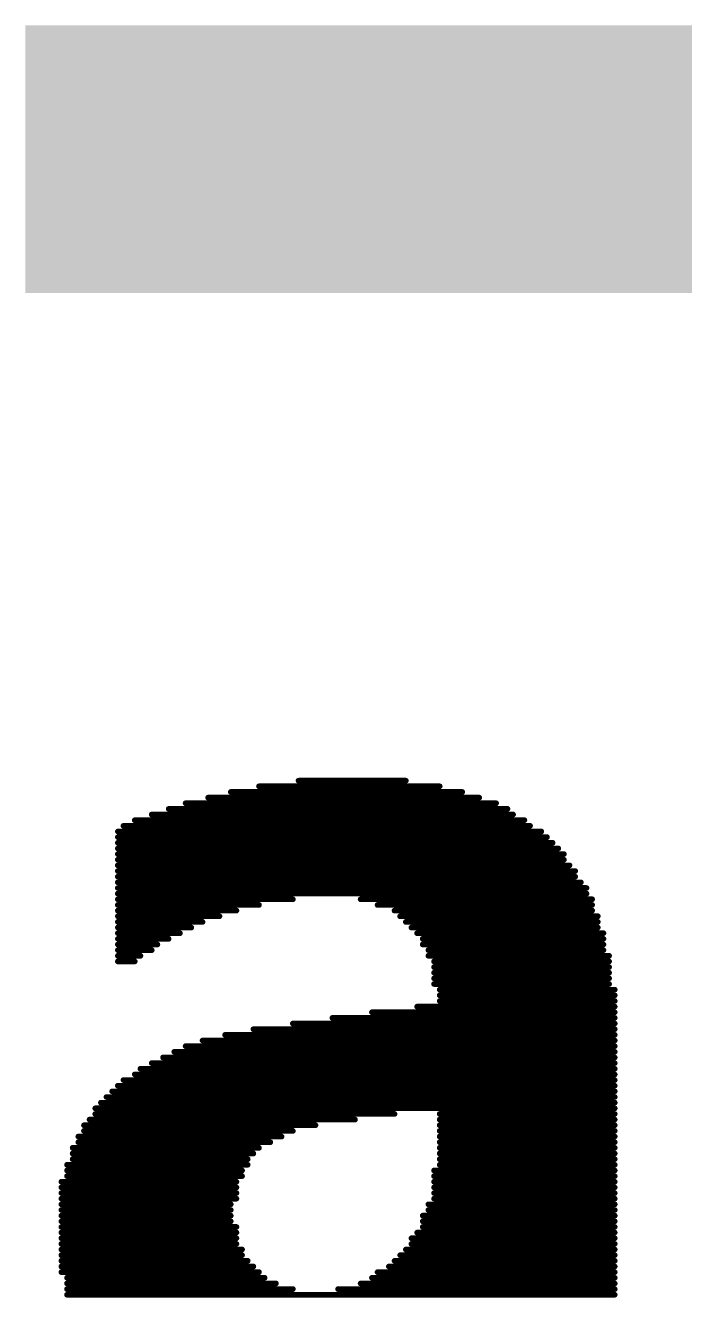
# Model space of a CAD drawing. Header units: inches. Extents: x -103 to 137, y -40 to 49.
# Drawn here: x -23.04 to -20.08, y -15.04 to -9.32 of the extents above; entities that cross this region are included whole.
import ezdxf

# ---------------------------------------------------------------- set-up
doc = ezdxf.new("R2010")
doc.units = ezdxf.units.IN
doc.header["$MEASUREMENT"] = 0
for name, color, linetype in [('TopOverlay', 2, 'Continuous'), ('TopPaste', 8, 'Continuous'), ('TopSolder', 216, 'Continuous')]:
    doc.layers.add(name, color=color, linetype=linetype)

# ---------------------------------------------------------------- blocks, each defined once
blk = doc.blocks.new('HP5210_4')
at = {"layer": 'TopPaste'}
blk.add_solid([(-0.10236, -0.01969), (0.10236, -0.01969), (-0.10236, 0.01969), (0.10236, 0.01969)], dxfattribs=at)
at = {"layer": 'TopSolder'}
blk.add_solid([(-0.10636, -0.02369), (0.10636, -0.02369), (-0.10636, 0.02369), (0.10636, 0.02369)], dxfattribs=at)

msp = doc.modelspace()

# ---------------------------------------------------------------- linework, layer by layer
at = {"layer": 'TopOverlay', "const_width": 0.0254}
for points in [[(-21.994, -12.7454), (-21.1812, -12.7454)], [(-21.8162, -12.72), (-21.3336, -12.72)], [(-22.3242, -12.8216), (-20.9272, -12.8216)], [(-22.2226, -12.7962), (-21.0034, -12.7962)], [(-22.121, -12.7708), (-21.0796, -12.7708)], [(-22.4766, -12.8724), (-20.851, -12.8724)], [(-22.4004, -12.847), (-20.8764, -12.847)], [(-22.6036, -12.9232), (-20.7748, -12.9232)], [(-22.5528, -12.8978), (-20.8002, -12.8978)], [(-22.629, -12.9486), (-20.724, -12.9486)], [(-22.629, -12.974), (-20.6986, -12.974)], [(-22.629, -12.9994), (-20.6732, -12.9994)], [(-22.629, -13.0248), (-20.6478, -13.0248)], [(-22.629, -13.0502), (-20.6224, -13.0502)], [(-22.629, -13.0756), (-20.6224, -13.0756)], [(-22.629, -13.101), (-20.597, -13.101)], [(-22.629, -13.1264), (-20.5716, -13.1264)], [(-22.629, -13.1518), (-20.5716, -13.1518)], [(-22.629, -13.1772), (-20.5462, -13.1772)], [(-22.629, -13.2026), (-20.5208, -13.2026)], [(-22.629, -13.228), (-20.5208, -13.228)], [(-22.629, -13.2534), (-21.8416, -13.2534)], [(-22.629, -13.2788), (-21.994, -13.2788)], [(-21.5368, -13.2534), (-20.4954, -13.2534)], [(-21.4606, -13.2788), (-20.4954, -13.2788)], [(-22.629, -13.3042), (-22.0956, -13.3042)], [(-22.629, -13.3296), (-22.1718, -13.3296)], [(-21.3844, -13.3042), (-20.4954, -13.3042)], [(-21.359, -13.3296), (-20.47, -13.3296)], [(-22.629, -13.355), (-22.248, -13.355)], [(-22.629, -13.3804), (-22.2988, -13.3804)], [(-21.3336, -13.355), (-20.47, -13.355)], [(-21.3082, -13.3804), (-20.47, -13.3804)], [(-22.629, -13.4058), (-22.3496, -13.4058)], [(-22.629, -13.4312), (-22.4004, -13.4312)], [(-21.2828, -13.4058), (-20.4446, -13.4058)], [(-21.2574, -13.4312), (-20.4446, -13.4312)], [(-22.629, -13.4566), (-22.4512, -13.4566)], [(-22.629, -13.482), (-22.4766, -13.482)], [(-22.629, -13.5074), (-22.5274, -13.5074)], [(-21.2574, -13.4566), (-20.4446, -13.4566)], [(-21.232, -13.482), (-20.4446, -13.482)], [(-21.232, -13.5074), (-20.4192, -13.5074)], [(-22.629, -13.5328), (-22.5528, -13.5328)], [(-21.2066, -13.5328), (-20.4192, -13.5328)], [(-21.2066, -13.5582), (-20.4192, -13.5582)], [(-21.2066, -13.5836), (-20.4192, -13.5836)], [(-21.2066, -13.609), (-20.4192, -13.609)], [(-21.2066, -13.6344), (-20.4192, -13.6344)], [(-21.1812, -13.6598), (-20.3938, -13.6598)], [(-21.2828, -13.736), (-20.3938, -13.736)], [(-21.1812, -13.6852), (-20.3938, -13.6852)], [(-21.1812, -13.7106), (-20.3938, -13.7106)], [(-21.6638, -13.7868), (-20.3938, -13.7868)], [(-21.486, -13.7614), (-20.3938, -13.7614)], [(-22.0194, -13.8376), (-20.3938, -13.8376)], [(-21.8416, -13.8122), (-20.3938, -13.8122)], [(-22.248, -13.8884), (-20.3938, -13.8884)], [(-22.1464, -13.863), (-20.3938, -13.863)], [(-22.4258, -13.9646), (-20.3938, -13.9646)], [(-22.375, -13.9392), (-20.3938, -13.9392)], [(-22.3242, -13.9138), (-20.3938, -13.9138)], [(-22.5274, -14.0154), (-20.3938, -14.0154)], [(-22.4766, -13.99), (-20.3938, -13.99)], [(-22.6036, -14.0662), (-20.3938, -14.0662)], [(-22.5528, -14.0408), (-20.3938, -14.0408)], [(-22.6544, -14.117), (-20.3938, -14.117)], [(-22.629, -14.0916), (-20.3938, -14.0916)], [(-22.7306, -14.1932), (-20.3938, -14.1932)], [(-22.7052, -14.1678), (-20.3938, -14.1678)], [(-22.6798, -14.1424), (-20.3938, -14.1424)], [(-22.756, -14.244), (-21.5622, -14.244)], [(-22.7306, -14.2186), (-21.3844, -14.2186)], [(-21.1812, -14.2186), (-20.3938, -14.2186)], [(-21.1812, -14.244), (-20.3938, -14.244)], [(-22.7814, -14.2694), (-21.74, -14.2694)], [(-22.7814, -14.2948), (-21.8416, -14.2948)], [(-21.1812, -14.2694), (-20.3938, -14.2694)], [(-21.1812, -14.2948), (-20.3938, -14.2948)], [(-22.8068, -14.3202), (-21.8924, -14.3202)], [(-22.8068, -14.3456), (-21.9432, -14.3456)], [(-21.1812, -14.3202), (-20.3938, -14.3202)], [(-21.1812, -14.3456), (-20.3938, -14.3456)], [(-22.8322, -14.371), (-21.994, -14.371)], [(-22.8322, -14.3964), (-22.0194, -14.3964)], [(-22.8322, -14.4218), (-22.0448, -14.4218)], [(-21.1812, -14.371), (-20.3938, -14.371)], [(-21.1812, -14.3964), (-20.3938, -14.3964)], [(-21.1812, -14.4218), (-20.3938, -14.4218)], [(-22.8576, -14.4472), (-22.0448, -14.4472)], [(-22.8576, -14.4726), (-22.0702, -14.4726)], [(-21.2066, -14.4726), (-20.3938, -14.4726)], [(-21.1812, -14.4472), (-20.3938, -14.4472)], [(-22.883, -14.5234), (-22.0956, -14.5234)], [(-22.8576, -14.498), (-22.0702, -14.498)], [(-21.2066, -14.498), (-20.3938, -14.498)], [(-21.2066, -14.5234), (-20.3938, -14.5234)], [(-22.883, -14.5488), (-22.0956, -14.5488)], [(-22.883, -14.5742), (-22.0956, -14.5742)], [(-21.2066, -14.5488), (-20.3938, -14.5488)], [(-21.2066, -14.5742), (-20.3938, -14.5742)], [(-22.883, -14.5996), (-22.0956, -14.5996)], [(-22.883, -14.625), (-22.121, -14.625)], [(-22.883, -14.6504), (-22.121, -14.6504)], [(-21.232, -14.625), (-20.3938, -14.625)], [(-21.232, -14.6504), (-20.3938, -14.6504)], [(-21.2066, -14.5996), (-20.3938, -14.5996)], [(-22.883, -14.6758), (-22.121, -14.6758)], [(-22.883, -14.7012), (-22.121, -14.7012)], [(-21.2574, -14.6758), (-20.3938, -14.6758)], [(-21.2574, -14.7012), (-20.3938, -14.7012)], [(-22.883, -14.7266), (-22.0956, -14.7266)], [(-22.883, -14.752), (-22.0956, -14.752)], [(-21.2828, -14.752), (-20.3938, -14.752)], [(-21.2574, -14.7266), (-20.3938, -14.7266)], [(-22.883, -14.7774), (-22.0956, -14.7774)], [(-22.883, -14.8028), (-22.0956, -14.8028)], [(-21.3082, -14.7774), (-20.3938, -14.7774)], [(-21.3082, -14.8028), (-20.3938, -14.8028)], [(-22.883, -14.8282), (-22.0702, -14.8282)], [(-22.883, -14.8536), (-22.0702, -14.8536)], [(-22.883, -14.879), (-22.0448, -14.879)], [(-21.3844, -14.879), (-20.3938, -14.879)], [(-21.359, -14.8536), (-20.3938, -14.8536)], [(-21.3336, -14.8282), (-20.3938, -14.8282)], [(-22.883, -14.9044), (-22.0194, -14.9044)], [(-22.883, -14.9298), (-21.994, -14.9298)], [(-21.4606, -14.9298), (-20.3938, -14.9298)], [(-21.4098, -14.9044), (-20.3938, -14.9044)], [(-22.8576, -14.9552), (-21.9686, -14.9552)], [(-22.8576, -14.9806), (-21.9178, -14.9806)], [(-21.5368, -14.9806), (-20.3938, -14.9806)], [(-21.486, -14.9552), (-20.3938, -14.9552)], [(-22.8576, -15.006), (-21.8416, -15.006)], [(-22.8576, -15.0314), (-20.3938, -15.0314)], [(-21.6384, -15.006), (-20.3938, -15.006)]]:
    msp.add_lwpolyline(points, dxfattribs=at)
at = {"layer": 'TopOverlay', "const_width": 0.0127}
for points in [[(-22.0004, -12.7454, 1), (-21.9876, -12.7454, 1)], [(-21.8225, -12.72, 1), (-21.8099, -12.72, 1)], [(-21.3399, -12.72, 1), (-21.3272, -12.72, 1)], [(-21.1876, -12.7454, 1), (-21.1748, -12.7454, 1)], [(-22.3305, -12.8216, 1), (-22.3178, -12.8216, 1)], [(-22.229, -12.7962, 1), (-22.2162, -12.7962, 1)], [(-22.1273, -12.7708, 1), (-22.1147, -12.7708, 1)], [(-21.086, -12.7708, 1), (-21.0732, -12.7708, 1)], [(-21.0098, -12.7962, 1), (-20.9971, -12.7962, 1)], [(-20.9336, -12.8216, 1), (-20.9209, -12.8216, 1)], [(-22.4829, -12.8724, 1), (-22.4702, -12.8724, 1)], [(-22.4067, -12.847, 1), (-22.394, -12.847, 1)], [(-20.8828, -12.847, 1), (-20.87, -12.847, 1)], [(-20.8574, -12.8724, 1), (-20.8447, -12.8724, 1)], [(-22.61, -12.9232, 1), (-22.5972, -12.9232, 1)], [(-22.5591, -12.8978, 1), (-22.5464, -12.8978, 1)], [(-20.8065, -12.8978, 1), (-20.7939, -12.8978, 1)], [(-20.7812, -12.9232, 1), (-20.7684, -12.9232, 1)], [(-22.6353, -12.9486, 1), (-22.6226, -12.9486, 1)], [(-22.6353, -12.974, 1), (-22.6226, -12.974, 1)], [(-20.7303, -12.9486, 1), (-20.7176, -12.9486, 1)], [(-20.705, -12.974, 1), (-20.6923, -12.974, 1)], [(-22.6353, -12.9994, 1), (-22.6226, -12.9994, 1)], [(-22.6353, -13.0248, 1), (-22.6226, -13.0248, 1)], [(-22.6353, -13.0502, 1), (-22.6226, -13.0502, 1)], [(-20.6795, -12.9994, 1), (-20.6669, -12.9994, 1)], [(-20.6542, -13.0248, 1), (-20.6414, -13.0248, 1)], [(-20.6288, -13.0502, 1), (-20.6161, -13.0502, 1)], [(-22.6353, -13.0756, 1), (-22.6226, -13.0756, 1)], [(-22.6353, -13.101, 1), (-22.6226, -13.101, 1)], [(-20.6288, -13.0756, 1), (-20.6161, -13.0756, 1)], [(-20.6033, -13.101, 1), (-20.5907, -13.101, 1)], [(-22.6353, -13.1264, 1), (-22.6226, -13.1264, 1)], [(-22.6353, -13.1518, 1), (-22.6226, -13.1518, 1)], [(-20.578, -13.1264, 1), (-20.5652, -13.1264, 1)], [(-20.578, -13.1518, 1), (-20.5652, -13.1518, 1)], [(-22.6353, -13.1772, 1), (-22.6226, -13.1772, 1)], [(-22.6353, -13.2026, 1), (-22.6226, -13.2026, 1)], [(-20.5526, -13.1772, 1), (-20.5399, -13.1772, 1)], [(-20.5271, -13.2026, 1), (-20.5145, -13.2026, 1)], [(-22.6353, -13.228, 1), (-22.6226, -13.228, 1)], [(-22.6353, -13.2534, 1), (-22.6226, -13.2534, 1)], [(-22.6353, -13.2788, 1), (-22.6226, -13.2788, 1)], [(-22.0004, -13.2788, 1), (-21.9876, -13.2788, 1)], [(-21.848, -13.2534, 1), (-21.8352, -13.2534, 1)], [(-21.5432, -13.2534, 1), (-21.5304, -13.2534, 1)], [(-21.467, -13.2788, 1), (-21.4542, -13.2788, 1)], [(-20.5271, -13.228, 1), (-20.5145, -13.228, 1)], [(-20.5017, -13.2534, 1), (-20.4891, -13.2534, 1)], [(-20.5017, -13.2788, 1), (-20.4891, -13.2788, 1)], [(-22.6353, -13.3042, 1), (-22.6226, -13.3042, 1)], [(-22.6353, -13.3296, 1), (-22.6226, -13.3296, 1)], [(-22.1781, -13.3296, 1), (-22.1654, -13.3296, 1)], [(-22.1019, -13.3042, 1), (-22.0892, -13.3042, 1)], [(-21.3908, -13.3042, 1), (-21.378, -13.3042, 1)], [(-21.3654, -13.3296, 1), (-21.3527, -13.3296, 1)], [(-20.5017, -13.3042, 1), (-20.4891, -13.3042, 1)], [(-20.4764, -13.3296, 1), (-20.4636, -13.3296, 1)], [(-22.6353, -13.355, 1), (-22.6226, -13.355, 1)], [(-22.6353, -13.3804, 1), (-22.6226, -13.3804, 1)], [(-22.3052, -13.3804, 1), (-22.2924, -13.3804, 1)], [(-22.2543, -13.355, 1), (-22.2416, -13.355, 1)], [(-21.3399, -13.355, 1), (-21.3272, -13.355, 1)], [(-21.3146, -13.3804, 1), (-21.3018, -13.3804, 1)], [(-20.4764, -13.355, 1), (-20.4636, -13.355, 1)], [(-20.4764, -13.3804, 1), (-20.4636, -13.3804, 1)], [(-22.6353, -13.4058, 1), (-22.6226, -13.4058, 1)], [(-22.6353, -13.4312, 1), (-22.6226, -13.4312, 1)], [(-22.4067, -13.4312, 1), (-22.394, -13.4312, 1)], [(-22.3559, -13.4058, 1), (-22.3433, -13.4058, 1)], [(-21.2891, -13.4058, 1), (-21.2765, -13.4058, 1)], [(-21.2638, -13.4312, 1), (-21.251, -13.4312, 1)], [(-20.451, -13.4058, 1), (-20.4383, -13.4058, 1)], [(-20.451, -13.4312, 1), (-20.4383, -13.4312, 1)], [(-22.6353, -13.4566, 1), (-22.6226, -13.4566, 1)], [(-22.6353, -13.482, 1), (-22.6226, -13.482, 1)], [(-22.6353, -13.5074, 1), (-22.6226, -13.5074, 1)], [(-22.5338, -13.5074, 1), (-22.521, -13.5074, 1)], [(-22.4829, -13.482, 1), (-22.4702, -13.482, 1)], [(-22.4576, -13.4566, 1), (-22.4448, -13.4566, 1)], [(-21.2638, -13.4566, 1), (-21.251, -13.4566, 1)], [(-21.2384, -13.482, 1), (-21.2257, -13.482, 1)], [(-21.2384, -13.5074, 1), (-21.2257, -13.5074, 1)], [(-20.451, -13.4566, 1), (-20.4383, -13.4566, 1)], [(-20.451, -13.482, 1), (-20.4383, -13.482, 1)], [(-20.4255, -13.5074, 1), (-20.4128, -13.5074, 1)], [(-22.6353, -13.5328, 1), (-22.6226, -13.5328, 1)], [(-22.5591, -13.5328, 1), (-22.5464, -13.5328, 1)], [(-21.2129, -13.5328, 1), (-21.2003, -13.5328, 1)], [(-21.2129, -13.5582, 1), (-21.2003, -13.5582, 1)], [(-20.4255, -13.5328, 1), (-20.4128, -13.5328, 1)], [(-20.4255, -13.5582, 1), (-20.4128, -13.5582, 1)], [(-21.2129, -13.5836, 1), (-21.2003, -13.5836, 1)], [(-21.2129, -13.609, 1), (-21.2003, -13.609, 1)], [(-20.4255, -13.5836, 1), (-20.4128, -13.5836, 1)], [(-20.4255, -13.609, 1), (-20.4128, -13.609, 1)], [(-21.2129, -13.6344, 1), (-21.2003, -13.6344, 1)], [(-21.1876, -13.6598, 1), (-21.1748, -13.6598, 1)], [(-20.4255, -13.6344, 1), (-20.4128, -13.6344, 1)], [(-20.4002, -13.6598, 1), (-20.3875, -13.6598, 1)], [(-21.2891, -13.736, 1), (-21.2765, -13.736, 1)], [(-21.1876, -13.6852, 1), (-21.1748, -13.6852, 1)], [(-21.1876, -13.7106, 1), (-21.1748, -13.7106, 1)], [(-20.4002, -13.6852, 1), (-20.3875, -13.6852, 1)], [(-20.4002, -13.7106, 1), (-20.3875, -13.7106, 1)], [(-20.4002, -13.736, 1), (-20.3875, -13.736, 1)], [(-21.6702, -13.7868, 1), (-21.6575, -13.7868, 1)], [(-21.4923, -13.7614, 1), (-21.4796, -13.7614, 1)], [(-20.4002, -13.7614, 1), (-20.3875, -13.7614, 1)], [(-20.4002, -13.7868, 1), (-20.3875, -13.7868, 1)], [(-22.0257, -13.8376, 1), (-22.013, -13.8376, 1)], [(-21.848, -13.8122, 1), (-21.8352, -13.8122, 1)], [(-20.4002, -13.8122, 1), (-20.3875, -13.8122, 1)], [(-20.4002, -13.8376, 1), (-20.3875, -13.8376, 1)], [(-22.2543, -13.8884, 1), (-22.2416, -13.8884, 1)], [(-22.1528, -13.863, 1), (-22.14, -13.863, 1)], [(-20.4002, -13.863, 1), (-20.3875, -13.863, 1)], [(-20.4002, -13.8884, 1), (-20.3875, -13.8884, 1)], [(-22.4321, -13.9646, 1), (-22.4195, -13.9646, 1)], [(-22.3814, -13.9392, 1), (-22.3686, -13.9392, 1)], [(-22.3305, -13.9138, 1), (-22.3178, -13.9138, 1)], [(-20.4002, -13.9138, 1), (-20.3875, -13.9138, 1)], [(-20.4002, -13.9392, 1), (-20.3875, -13.9392, 1)], [(-20.4002, -13.9646, 1), (-20.3875, -13.9646, 1)], [(-22.5338, -14.0154, 1), (-22.521, -14.0154, 1)], [(-22.4829, -13.99, 1), (-22.4702, -13.99, 1)], [(-20.4002, -13.99, 1), (-20.3875, -13.99, 1)], [(-20.4002, -14.0154, 1), (-20.3875, -14.0154, 1)], [(-22.61, -14.0662, 1), (-22.5972, -14.0662, 1)], [(-22.5591, -14.0408, 1), (-22.5464, -14.0408, 1)], [(-20.4002, -14.0408, 1), (-20.3875, -14.0408, 1)], [(-20.4002, -14.0662, 1), (-20.3875, -14.0662, 1)], [(-22.6607, -14.117, 1), (-22.6481, -14.117, 1)], [(-22.6353, -14.0916, 1), (-22.6226, -14.0916, 1)], [(-20.4002, -14.0916, 1), (-20.3875, -14.0916, 1)], [(-20.4002, -14.117, 1), (-20.3875, -14.117, 1)], [(-22.7369, -14.1932, 1), (-22.7243, -14.1932, 1)], [(-22.7115, -14.1678, 1), (-22.6988, -14.1678, 1)], [(-22.6862, -14.1424, 1), (-22.6734, -14.1424, 1)], [(-20.4002, -14.1424, 1), (-20.3875, -14.1424, 1)], [(-20.4002, -14.1678, 1), (-20.3875, -14.1678, 1)], [(-20.4002, -14.1932, 1), (-20.3875, -14.1932, 1)], [(-22.7624, -14.244, 1), (-22.7496, -14.244, 1)], [(-22.7369, -14.2186, 1), (-22.7243, -14.2186, 1)], [(-21.5685, -14.244, 1), (-21.5558, -14.244, 1)], [(-21.3908, -14.2186, 1), (-21.378, -14.2186, 1)], [(-21.1876, -14.2186, 1), (-21.1748, -14.2186, 1)], [(-21.1876, -14.244, 1), (-21.1748, -14.244, 1)], [(-20.4002, -14.2186, 1), (-20.3875, -14.2186, 1)], [(-20.4002, -14.244, 1), (-20.3875, -14.244, 1)], [(-22.7877, -14.2694, 1), (-22.775, -14.2694, 1)], [(-22.7877, -14.2948, 1), (-22.775, -14.2948, 1)], [(-21.848, -14.2948, 1), (-21.8352, -14.2948, 1)], [(-21.7463, -14.2694, 1), (-21.7337, -14.2694, 1)], [(-21.1876, -14.2694, 1), (-21.1748, -14.2694, 1)], [(-21.1876, -14.2948, 1), (-21.1748, -14.2948, 1)], [(-20.4002, -14.2694, 1), (-20.3875, -14.2694, 1)], [(-20.4002, -14.2948, 1), (-20.3875, -14.2948, 1)], [(-22.8131, -14.3202, 1), (-22.8005, -14.3202, 1)], [(-22.8131, -14.3456, 1), (-22.8005, -14.3456, 1)], [(-21.9495, -14.3456, 1), (-21.9368, -14.3456, 1)], [(-21.8987, -14.3202, 1), (-21.8861, -14.3202, 1)], [(-21.1876, -14.3202, 1), (-21.1748, -14.3202, 1)], [(-21.1876, -14.3456, 1), (-21.1748, -14.3456, 1)], [(-20.4002, -14.3202, 1), (-20.3875, -14.3202, 1)], [(-20.4002, -14.3456, 1), (-20.3875, -14.3456, 1)], [(-22.8386, -14.371, 1), (-22.8258, -14.371, 1)], [(-22.8386, -14.3964, 1), (-22.8258, -14.3964, 1)], [(-22.8386, -14.4218, 1), (-22.8258, -14.4218, 1)], [(-22.0511, -14.4218, 1), (-22.0385, -14.4218, 1)], [(-22.0257, -14.3964, 1), (-22.013, -14.3964, 1)], [(-22.0004, -14.371, 1), (-21.9876, -14.371, 1)], [(-21.1876, -14.371, 1), (-21.1748, -14.371, 1)], [(-21.1876, -14.3964, 1), (-21.1748, -14.3964, 1)], [(-21.1876, -14.4218, 1), (-21.1748, -14.4218, 1)], [(-20.4002, -14.371, 1), (-20.3875, -14.371, 1)], [(-20.4002, -14.3964, 1), (-20.3875, -14.3964, 1)], [(-20.4002, -14.4218, 1), (-20.3875, -14.4218, 1)], [(-22.8639, -14.4472, 1), (-22.8512, -14.4472, 1)], [(-22.8639, -14.4726, 1), (-22.8512, -14.4726, 1)], [(-22.0766, -14.4726, 1), (-22.0638, -14.4726, 1)], [(-22.0511, -14.4472, 1), (-22.0385, -14.4472, 1)], [(-21.2129, -14.4726, 1), (-21.2003, -14.4726, 1)], [(-21.1876, -14.4472, 1), (-21.1748, -14.4472, 1)], [(-20.4002, -14.4472, 1), (-20.3875, -14.4472, 1)], [(-20.4002, -14.4726, 1), (-20.3875, -14.4726, 1)], [(-22.8893, -14.5234, 1), (-22.8767, -14.5234, 1)], [(-22.8639, -14.498, 1), (-22.8512, -14.498, 1)], [(-22.1019, -14.5234, 1), (-22.0892, -14.5234, 1)], [(-22.0766, -14.498, 1), (-22.0638, -14.498, 1)], [(-21.2129, -14.498, 1), (-21.2003, -14.498, 1)], [(-21.2129, -14.5234, 1), (-21.2003, -14.5234, 1)], [(-20.4002, -14.498, 1), (-20.3875, -14.498, 1)], [(-20.4002, -14.5234, 1), (-20.3875, -14.5234, 1)], [(-22.8893, -14.5488, 1), (-22.8767, -14.5488, 1)], [(-22.8893, -14.5742, 1), (-22.8767, -14.5742, 1)], [(-22.1019, -14.5488, 1), (-22.0892, -14.5488, 1)], [(-22.1019, -14.5742, 1), (-22.0892, -14.5742, 1)], [(-21.2129, -14.5488, 1), (-21.2003, -14.5488, 1)], [(-21.2129, -14.5742, 1), (-21.2003, -14.5742, 1)], [(-20.4002, -14.5488, 1), (-20.3875, -14.5488, 1)], [(-20.4002, -14.5742, 1), (-20.3875, -14.5742, 1)], [(-22.8893, -14.5996, 1), (-22.8767, -14.5996, 1)], [(-22.8893, -14.625, 1), (-22.8767, -14.625, 1)], [(-22.8893, -14.6504, 1), (-22.8767, -14.6504, 1)], [(-22.1273, -14.625, 1), (-22.1147, -14.625, 1)], [(-22.1273, -14.6504, 1), (-22.1147, -14.6504, 1)], [(-22.1019, -14.5996, 1), (-22.0892, -14.5996, 1)], [(-21.2384, -14.625, 1), (-21.2257, -14.625, 1)], [(-21.2384, -14.6504, 1), (-21.2257, -14.6504, 1)], [(-21.2129, -14.5996, 1), (-21.2003, -14.5996, 1)], [(-20.4002, -14.5996, 1), (-20.3875, -14.5996, 1)], [(-20.4002, -14.625, 1), (-20.3875, -14.625, 1)], [(-20.4002, -14.6504, 1), (-20.3875, -14.6504, 1)], [(-22.8893, -14.6758, 1), (-22.8767, -14.6758, 1)], [(-22.8893, -14.7012, 1), (-22.8767, -14.7012, 1)], [(-22.1273, -14.6758, 1), (-22.1147, -14.6758, 1)], [(-22.1273, -14.7012, 1), (-22.1147, -14.7012, 1)], [(-21.2638, -14.6758, 1), (-21.251, -14.6758, 1)], [(-21.2638, -14.7012, 1), (-21.251, -14.7012, 1)], [(-20.4002, -14.6758, 1), (-20.3875, -14.6758, 1)], [(-20.4002, -14.7012, 1), (-20.3875, -14.7012, 1)], [(-22.8893, -14.7266, 1), (-22.8767, -14.7266, 1)], [(-22.8893, -14.752, 1), (-22.8767, -14.752, 1)], [(-22.1019, -14.7266, 1), (-22.0892, -14.7266, 1)], [(-22.1019, -14.752, 1), (-22.0892, -14.752, 1)], [(-21.2891, -14.752, 1), (-21.2765, -14.752, 1)], [(-21.2638, -14.7266, 1), (-21.251, -14.7266, 1)], [(-20.4002, -14.7266, 1), (-20.3875, -14.7266, 1)], [(-20.4002, -14.752, 1), (-20.3875, -14.752, 1)], [(-22.8893, -14.7774, 1), (-22.8767, -14.7774, 1)], [(-22.8893, -14.8028, 1), (-22.8767, -14.8028, 1)], [(-22.1019, -14.7774, 1), (-22.0892, -14.7774, 1)], [(-22.1019, -14.8028, 1), (-22.0892, -14.8028, 1)], [(-21.3146, -14.7774, 1), (-21.3018, -14.7774, 1)], [(-21.3146, -14.8028, 1), (-21.3018, -14.8028, 1)], [(-20.4002, -14.7774, 1), (-20.3875, -14.7774, 1)], [(-20.4002, -14.8028, 1), (-20.3875, -14.8028, 1)], [(-22.8893, -14.8282, 1), (-22.8767, -14.8282, 1)], [(-22.8893, -14.8536, 1), (-22.8767, -14.8536, 1)], [(-22.8893, -14.879, 1), (-22.8767, -14.879, 1)], [(-22.0766, -14.8282, 1), (-22.0638, -14.8282, 1)], [(-22.0766, -14.8536, 1), (-22.0638, -14.8536, 1)], [(-22.0511, -14.879, 1), (-22.0385, -14.879, 1)], [(-21.3908, -14.879, 1), (-21.378, -14.879, 1)], [(-21.3654, -14.8536, 1), (-21.3527, -14.8536, 1)], [(-21.3399, -14.8282, 1), (-21.3272, -14.8282, 1)], [(-20.4002, -14.8282, 1), (-20.3875, -14.8282, 1)], [(-20.4002, -14.8536, 1), (-20.3875, -14.8536, 1)], [(-20.4002, -14.879, 1), (-20.3875, -14.879, 1)], [(-22.8893, -14.9044, 1), (-22.8767, -14.9044, 1)], [(-22.8893, -14.9298, 1), (-22.8767, -14.9298, 1)], [(-22.0257, -14.9044, 1), (-22.013, -14.9044, 1)], [(-22.0004, -14.9298, 1), (-21.9876, -14.9298, 1)], [(-21.467, -14.9298, 1), (-21.4542, -14.9298, 1)], [(-21.4161, -14.9044, 1), (-21.4034, -14.9044, 1)], [(-20.4002, -14.9044, 1), (-20.3875, -14.9044, 1)], [(-20.4002, -14.9298, 1), (-20.3875, -14.9298, 1)], [(-22.8639, -14.9552, 1), (-22.8512, -14.9552, 1)], [(-22.8639, -14.9806, 1), (-22.8512, -14.9806, 1)], [(-21.975, -14.9552, 1), (-21.9623, -14.9552, 1)], [(-21.9242, -14.9806, 1), (-21.9114, -14.9806, 1)], [(-21.5432, -14.9806, 1), (-21.5304, -14.9806, 1)], [(-21.4923, -14.9552, 1), (-21.4796, -14.9552, 1)], [(-20.4002, -14.9552, 1), (-20.3875, -14.9552, 1)], [(-20.4002, -14.9806, 1), (-20.3875, -14.9806, 1)], [(-22.8639, -15.006, 1), (-22.8512, -15.006, 1)], [(-22.8639, -15.0314, 1), (-22.8512, -15.0314, 1)], [(-21.848, -15.006, 1), (-21.8352, -15.006, 1)], [(-21.6447, -15.006, 1), (-21.632, -15.006, 1)], [(-20.4002, -15.006, 1), (-20.3875, -15.006, 1)], [(-20.4002, -15.0314, 1), (-20.3875, -15.0314, 1)]]:
    msp.add_lwpolyline(points, format="xyb", close=True, dxfattribs=at)

# ---------------------------------------------------------------- block references
at = {"xscale": 25.4, "yscale": 25.4, "zscale": 25.4, "rotation": 180}
msp.add_blockref('HP5210_4', (-20.343, -9.926), dxfattribs=at)

doc.saveas('drawing.dxf')
